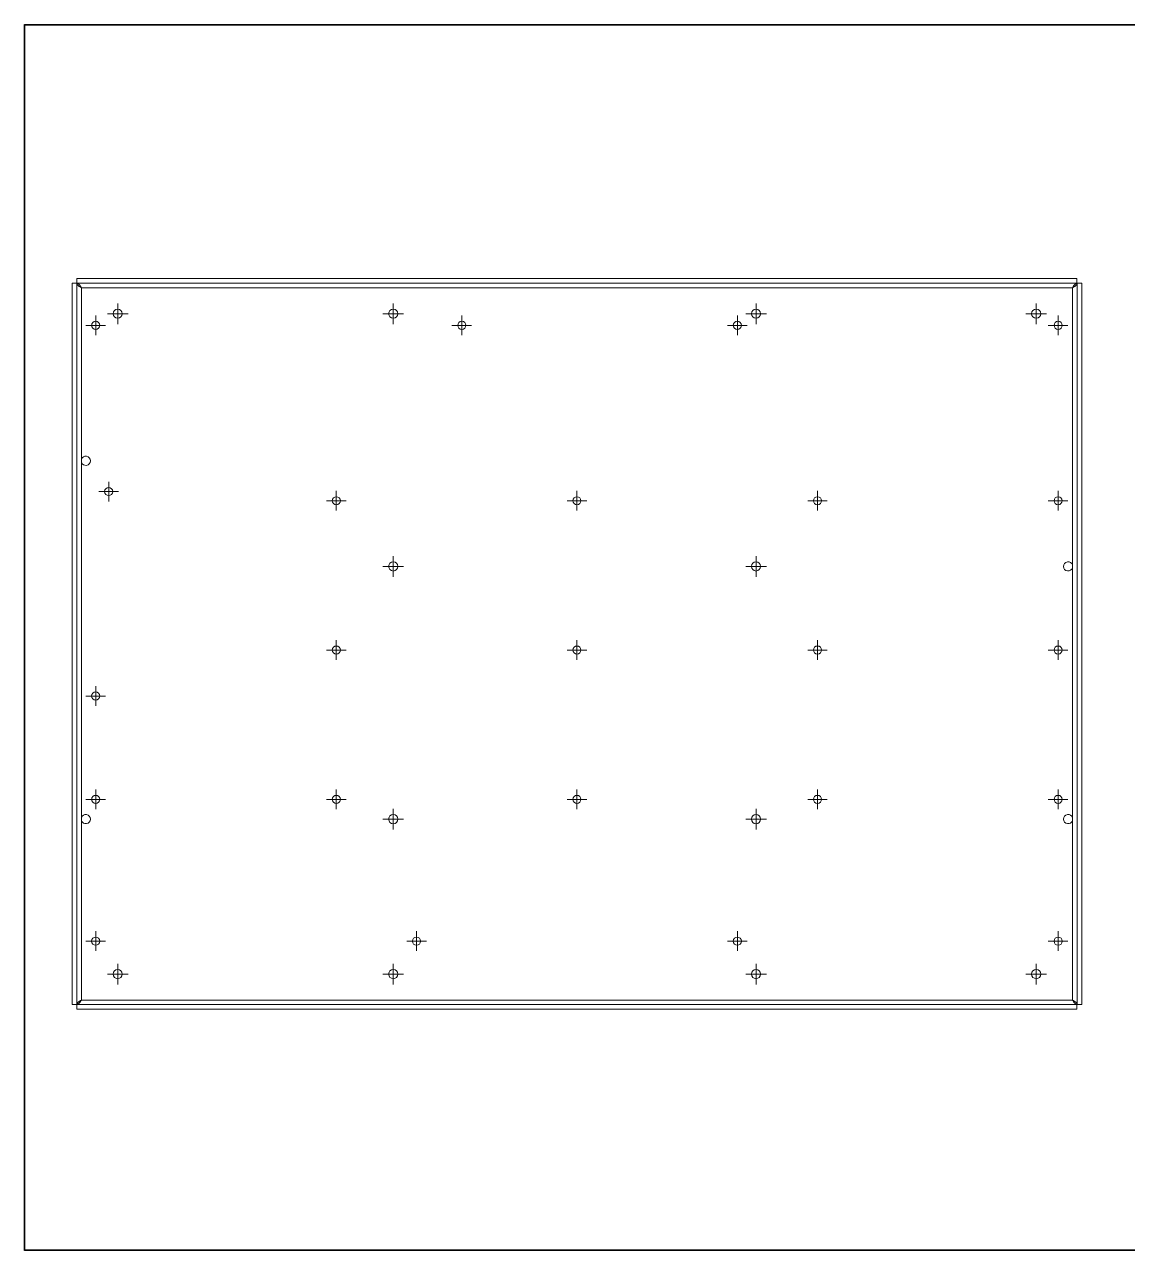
# Model space of a CAD drawing. Header units: millimetres. Extents: x 88 to 1049, y 65 to 599.
# Drawn here: x 88 to 569, y 65 to 599 of the extents above; entities that cross this region are included whole.
import ezdxf

# ---------------------------------------------------------------- set-up
doc = ezdxf.new("R2010")
doc.units = ezdxf.units.MM
doc.header["$LTSCALE"] = 5

# ---------------------------------------------------------------- blocks, each defined once
blk = doc.blocks.new('SW_CENTERMARKSYMBOL_0')
at = {"color": 0, "linetype": 'Continuous', "lineweight": 0, "ltscale": 5}
for p, q in [((-2.5, 0), (-4.275, 0)), ((0, 0), (-2.5, 0)), ((0, 2.5), (0, 4.275)), ((0, 0), (0, 2.5)), ((0, 0), (0, -2.5)), ((0, 0), (2.5, 0)), ((2.5, 0), (4.275, 0)), ((0, -2.5), (0, -4.275))]:
    blk.add_line(p, q, dxfattribs=at)
blk = doc.blocks.new('SW_CENTERMARKSYMBOL_1')
at = {"color": 0, "linetype": 'Continuous', "lineweight": 0, "ltscale": 5}
for p, q in [((-2.5, 0), (-4.275, 0)), ((0, 0), (-2.5, 0)), ((0, 2.5), (0, 4.275)), ((0, 0), (0, 2.5)), ((0, 0), (0, -2.5)), ((0, 0), (2.5, 0)), ((2.5, 0), (4.275, 0)), ((0, -2.5), (0, -4.275))]:
    blk.add_line(p, q, dxfattribs=at)
blk = doc.blocks.new('SW_CENTERMARKSYMBOL_2')
at = {"color": 0, "linetype": 'Continuous', "lineweight": 0, "ltscale": 5}
for p, q in [((-2.5, 0), (-4.275, 0)), ((0, 0), (-2.5, 0)), ((0, 2.5), (0, 4.275)), ((0, 0), (0, 2.5)), ((0, 0), (0, -2.5)), ((0, 0), (2.5, 0)), ((2.5, 0), (4.275, 0)), ((0, -2.5), (0, -4.275))]:
    blk.add_line(p, q, dxfattribs=at)
blk = doc.blocks.new('SW_CENTERMARKSYMBOL_3')
at = {"color": 0, "linetype": 'Continuous', "lineweight": 0, "ltscale": 5}
for p, q in [((-2.5, 0), (-4.275, 0)), ((0, 0), (-2.5, 0)), ((0, 2.5), (0, 4.275)), ((0, 0), (0, 2.5)), ((0, 0), (0, -2.5)), ((0, 0), (2.5, 0)), ((2.5, 0), (4.275, 0)), ((0, -2.5), (0, -4.275))]:
    blk.add_line(p, q, dxfattribs=at)
blk = doc.blocks.new('SW_CENTERMARKSYMBOL_4')
at = {"color": 0, "linetype": 'Continuous', "lineweight": 0, "ltscale": 5}
for p, q in [((-2.5, 0), (-4.275, 0)), ((0, 0), (-2.5, 0)), ((0, 2.5), (0, 4.275)), ((0, 0), (0, 2.5)), ((0, 0), (0, -2.5)), ((0, 0), (2.5, 0)), ((2.5, 0), (4.275, 0)), ((0, -2.5), (0, -4.275))]:
    blk.add_line(p, q, dxfattribs=at)
blk = doc.blocks.new('SW_CENTERMARKSYMBOL_5')
at = {"color": 0, "linetype": 'Continuous', "lineweight": 0, "ltscale": 5}
for p, q in [((-2.5, 0), (-4.275, 0)), ((0, 0), (-2.5, 0)), ((0, 2.5), (0, 4.275)), ((0, 0), (0, 2.5)), ((0, 0), (0, -2.5)), ((0, 0), (2.5, 0)), ((2.5, 0), (4.275, 0)), ((0, -2.5), (0, -4.275))]:
    blk.add_line(p, q, dxfattribs=at)
blk = doc.blocks.new('SW_CENTERMARKSYMBOL_6')
at = {"color": 0, "linetype": 'Continuous', "lineweight": 0, "ltscale": 5}
for p, q in [((-2.5, 0), (-4.275, 0)), ((0, 0), (-2.5, 0)), ((0, 2.5), (0, 4.275)), ((0, 0), (0, 2.5)), ((0, 0), (0, -2.5)), ((0, 0), (2.5, 0)), ((2.5, 0), (4.275, 0)), ((0, -2.5), (0, -4.275))]:
    blk.add_line(p, q, dxfattribs=at)
blk = doc.blocks.new('SW_CENTERMARKSYMBOL_7')
at = {"color": 0, "linetype": 'Continuous', "lineweight": 0, "ltscale": 5}
for p, q in [((-2.5, 0), (-4.275, 0)), ((0, 0), (-2.5, 0)), ((0, 2.5), (0, 4.275)), ((0, 0), (0, 2.5)), ((0, 0), (0, -2.5)), ((0, 0), (2.5, 0)), ((2.5, 0), (4.275, 0)), ((0, -2.5), (0, -4.275))]:
    blk.add_line(p, q, dxfattribs=at)
blk = doc.blocks.new('SW_CENTERMARKSYMBOL_8')
at = {"color": 0, "linetype": 'Continuous', "lineweight": 0, "ltscale": 5}
for p, q in [((-2.5, 0), (-4.275, 0)), ((0, 0), (-2.5, 0)), ((0, 2.5), (0, 4.275)), ((0, 0), (0, 2.5)), ((0, 0), (0, -2.5)), ((0, 0), (2.5, 0)), ((2.5, 0), (4.275, 0)), ((0, -2.5), (0, -4.275))]:
    blk.add_line(p, q, dxfattribs=at)
blk = doc.blocks.new('SW_CENTERMARKSYMBOL_9')
at = {"color": 0, "linetype": 'Continuous', "lineweight": 0, "ltscale": 5}
for p, q in [((-2.5, 0), (-4.275, 0)), ((0, 0), (-2.5, 0)), ((0, 2.5), (0, 4.275)), ((0, 0), (0, 2.5)), ((0, 0), (0, -2.5)), ((0, 0), (2.5, 0)), ((2.5, 0), (4.275, 0)), ((0, -2.5), (0, -4.275))]:
    blk.add_line(p, q, dxfattribs=at)
blk = doc.blocks.new('SW_CENTERMARKSYMBOL_10')
at = {"color": 0, "linetype": 'Continuous', "lineweight": 0, "ltscale": 5}
for p, q in [((-2.5, 0), (-4.275, 0)), ((0, 0), (-2.5, 0)), ((0, 2.5), (0, 4.275)), ((0, 0), (0, 2.5)), ((0, 0), (0, -2.5)), ((0, 0), (2.5, 0)), ((2.5, 0), (4.275, 0)), ((0, -2.5), (0, -4.275))]:
    blk.add_line(p, q, dxfattribs=at)
blk = doc.blocks.new('SW_CENTERMARKSYMBOL_11')
at = {"color": 0, "linetype": 'Continuous', "lineweight": 0, "ltscale": 5}
for p, q in [((-2.5, 0), (-4.275, 0)), ((0, 0), (-2.5, 0)), ((0, 2.5), (0, 4.275)), ((0, 0), (0, 2.5)), ((0, 0), (0, -2.5)), ((0, 0), (2.5, 0)), ((2.5, 0), (4.275, 0)), ((0, -2.5), (0, -4.275))]:
    blk.add_line(p, q, dxfattribs=at)
blk = doc.blocks.new('SW_CENTERMARKSYMBOL_12')
at = {"color": 0, "linetype": 'Continuous', "lineweight": 0, "ltscale": 5}
for p, q in [((-2.5, 0), (-4.275, 0)), ((0, 0), (-2.5, 0)), ((0, 2.5), (0, 4.275)), ((0, 0), (0, 2.5)), ((0, 0), (0, -2.5)), ((0, 0), (2.5, 0)), ((2.5, 0), (4.275, 0)), ((0, -2.5), (0, -4.275))]:
    blk.add_line(p, q, dxfattribs=at)
blk = doc.blocks.new('SW_CENTERMARKSYMBOL_13')
at = {"color": 0, "linetype": 'Continuous', "lineweight": 0, "ltscale": 5}
for p, q in [((-2.5, 0), (-4.275, 0)), ((0, 0), (-2.5, 0)), ((0, 2.5), (0, 4.275)), ((0, 0), (0, 2.5)), ((0, 0), (0, -2.5)), ((0, 0), (2.5, 0)), ((2.5, 0), (4.275, 0)), ((0, -2.5), (0, -4.275))]:
    blk.add_line(p, q, dxfattribs=at)
blk = doc.blocks.new('SW_CENTERMARKSYMBOL_14')
at = {"color": 0, "linetype": 'Continuous', "lineweight": 0, "ltscale": 5}
for p, q in [((-2.5, 0), (-4.275, 0)), ((0, 0), (-2.5, 0)), ((0, 2.5), (0, 4.275)), ((0, 0), (0, 2.5)), ((0, 0), (0, -2.5)), ((0, 0), (2.5, 0)), ((2.5, 0), (4.275, 0)), ((0, -2.5), (0, -4.275))]:
    blk.add_line(p, q, dxfattribs=at)
blk = doc.blocks.new('SW_CENTERMARKSYMBOL_15')
at = {"color": 0, "linetype": 'Continuous', "lineweight": 0, "ltscale": 5}
for p, q in [((-2.5, 0), (-4.275, 0)), ((0, 0), (-2.5, 0)), ((0, 2.5), (0, 4.275)), ((0, 0), (0, 2.5)), ((0, 0), (0, -2.5)), ((0, 0), (2.5, 0)), ((2.5, 0), (4.275, 0)), ((0, -2.5), (0, -4.275))]:
    blk.add_line(p, q, dxfattribs=at)
blk = doc.blocks.new('SW_CENTERMARKSYMBOL_16')
at = {"color": 0, "linetype": 'Continuous', "lineweight": 0, "ltscale": 5}
for p, q in [((-2.5, 0), (-4.275, 0)), ((0, 0), (-2.5, 0)), ((0, 2.5), (0, 4.275)), ((0, 0), (0, 2.5)), ((0, 0), (0, -2.5)), ((0, 0), (2.5, 0)), ((2.5, 0), (4.275, 0)), ((0, -2.5), (0, -4.275))]:
    blk.add_line(p, q, dxfattribs=at)
blk = doc.blocks.new('SW_CENTERMARKSYMBOL_17')
at = {"color": 0, "linetype": 'Continuous', "lineweight": 0, "ltscale": 5}
for p, q in [((-2.5, 0), (-4.275, 0)), ((0, 0), (-2.5, 0)), ((0, 2.5), (0, 4.275)), ((0, 0), (0, 2.5)), ((0, 0), (0, -2.5)), ((0, 0), (2.5, 0)), ((2.5, 0), (4.275, 0)), ((0, -2.5), (0, -4.275))]:
    blk.add_line(p, q, dxfattribs=at)
blk = doc.blocks.new('SW_CENTERMARKSYMBOL_18')
at = {"color": 0, "linetype": 'Continuous', "lineweight": 0, "ltscale": 5}
for p, q in [((-2.5, 0), (-4.275, 0)), ((0, 0), (-2.5, 0)), ((0, 2.5), (0, 4.275)), ((0, 0), (0, 2.5)), ((0, 0), (0, -2.5)), ((0, 0), (2.5, 0)), ((2.5, 0), (4.275, 0)), ((0, -2.5), (0, -4.275))]:
    blk.add_line(p, q, dxfattribs=at)
blk = doc.blocks.new('SW_CENTERMARKSYMBOL_19')
at = {"color": 0, "linetype": 'Continuous', "lineweight": 0, "ltscale": 5}
for p, q in [((-2.5, 0), (-4.275, 0)), ((0, 0), (-2.5, 0)), ((0, 2.5), (0, 4.275)), ((0, 0), (0, 2.5)), ((0, 0), (0, -2.5)), ((0, 0), (2.5, 0)), ((2.5, 0), (4.275, 0)), ((0, -2.5), (0, -4.275))]:
    blk.add_line(p, q, dxfattribs=at)
blk = doc.blocks.new('SW_CENTERMARKSYMBOL_20')
at = {"color": 0, "linetype": 'Continuous', "lineweight": 0, "ltscale": 5}
for p, q in [((-2.5, 0), (-4.275, 0)), ((0, 0), (-2.5, 0)), ((0, 2.5), (0, 4.275)), ((0, 0), (0, 2.5)), ((0, 0), (0, -2.5)), ((0, 0), (2.5, 0)), ((2.5, 0), (4.275, 0)), ((0, -2.5), (0, -4.275))]:
    blk.add_line(p, q, dxfattribs=at)
blk = doc.blocks.new('SW_CENTERMARKSYMBOL_21')
at = {"color": 0, "linetype": 'Continuous', "lineweight": 0, "ltscale": 5}
for p, q in [((-2.5, 0), (-4.275, 0)), ((0, 0), (-2.5, 0)), ((0, 2.5), (0, 4.275)), ((0, 0), (0, 2.5)), ((0, 0), (0, -2.5)), ((0, 0), (2.5, 0)), ((2.5, 0), (4.275, 0)), ((0, -2.5), (0, -4.275))]:
    blk.add_line(p, q, dxfattribs=at)
blk = doc.blocks.new('SW_CENTERMARKSYMBOL_22')
at = {"color": 0, "linetype": 'Continuous', "lineweight": 0, "ltscale": 5}
for p, q in [((-2.5, 0), (-4.5, 0)), ((0, 0), (-2.5, 0)), ((0, 2.5), (0, 4.5)), ((0, 0), (0, 2.5)), ((0, 0), (0, -2.5)), ((0, 0), (2.5, 0)), ((2.5, 0), (4.5, 0)), ((0, -2.5), (0, -4.5))]:
    blk.add_line(p, q, dxfattribs=at)
blk = doc.blocks.new('SW_CENTERMARKSYMBOL_23')
at = {"color": 0, "linetype": 'Continuous', "lineweight": 0, "ltscale": 5}
for p, q in [((-2.5, 0), (-4.5, 0)), ((0, 0), (-2.5, 0)), ((0, 2.5), (0, 4.5)), ((0, 0), (0, 2.5)), ((0, 0), (0, -2.5)), ((0, 0), (2.5, 0)), ((2.5, 0), (4.5, 0)), ((0, -2.5), (0, -4.5))]:
    blk.add_line(p, q, dxfattribs=at)
blk = doc.blocks.new('SW_CENTERMARKSYMBOL_24')
at = {"color": 0, "linetype": 'Continuous', "lineweight": 0, "ltscale": 5}
for p, q in [((-2.5, 0), (-4.5, 0)), ((0, 0), (-2.5, 0)), ((0, 2.5), (0, 4.5)), ((0, 0), (0, 2.5)), ((0, 0), (0, -2.5)), ((0, 0), (2.5, 0)), ((2.5, 0), (4.5, 0)), ((0, -2.5), (0, -4.5))]:
    blk.add_line(p, q, dxfattribs=at)
blk = doc.blocks.new('SW_CENTERMARKSYMBOL_25')
at = {"color": 0, "linetype": 'Continuous', "lineweight": 0, "ltscale": 5}
for p, q in [((-2.5, 0), (-4.5, 0)), ((0, 0), (-2.5, 0)), ((0, 2.5), (0, 4.5)), ((0, 0), (0, 2.5)), ((0, 0), (0, -2.5)), ((0, 0), (2.5, 0)), ((2.5, 0), (4.5, 0)), ((0, -2.5), (0, -4.5))]:
    blk.add_line(p, q, dxfattribs=at)
blk = doc.blocks.new('SW_CENTERMARKSYMBOL_26')
at = {"color": 0, "linetype": 'Continuous', "lineweight": 0, "ltscale": 5}
for p, q in [((-2.5, 0), (-4.5, 0)), ((0, 0), (-2.5, 0)), ((0, 2.5), (0, 4.5)), ((0, 0), (0, 2.5)), ((0, 0), (0, -2.5)), ((0, 0), (2.5, 0)), ((2.5, 0), (4.5, 0)), ((0, -2.5), (0, -4.5))]:
    blk.add_line(p, q, dxfattribs=at)
blk = doc.blocks.new('SW_CENTERMARKSYMBOL_27')
at = {"color": 0, "linetype": 'Continuous', "lineweight": 0, "ltscale": 5}
for p, q in [((-2.5, 0), (-4.5, 0)), ((0, 0), (-2.5, 0)), ((0, 2.5), (0, 4.5)), ((0, 0), (0, 2.5)), ((0, 0), (0, -2.5)), ((0, 0), (2.5, 0)), ((2.5, 0), (4.5, 0)), ((0, -2.5), (0, -4.5))]:
    blk.add_line(p, q, dxfattribs=at)
blk = doc.blocks.new('SW_CENTERMARKSYMBOL_28')
at = {"color": 0, "linetype": 'Continuous', "lineweight": 0, "ltscale": 5}
for p, q in [((-2.5, 0), (-4.5, 0)), ((0, 0), (-2.5, 0)), ((0, 2.5), (0, 4.5)), ((0, 0), (0, 2.5)), ((0, 0), (0, -2.5)), ((0, 0), (2.5, 0)), ((2.5, 0), (4.5, 0)), ((0, -2.5), (0, -4.5))]:
    blk.add_line(p, q, dxfattribs=at)
blk = doc.blocks.new('SW_CENTERMARKSYMBOL_29')
at = {"color": 0, "linetype": 'Continuous', "lineweight": 0, "ltscale": 5}
for p, q in [((-2.5, 0), (-4.5, 0)), ((0, 0), (-2.5, 0)), ((0, 2.5), (0, 4.5)), ((0, 0), (0, 2.5)), ((0, 0), (0, -2.5)), ((0, 0), (2.5, 0)), ((2.5, 0), (4.5, 0)), ((0, -2.5), (0, -4.5))]:
    blk.add_line(p, q, dxfattribs=at)
blk = doc.blocks.new('SW_CENTERMARKSYMBOL_30')
at = {"color": 0, "linetype": 'Continuous', "lineweight": 0, "ltscale": 5}
for p, q in [((-2.5, 0), (-4.5, 0)), ((0, 0), (-2.5, 0)), ((0, 2.5), (0, 4.5)), ((0, 0), (0, 2.5)), ((0, 0), (0, -2.5)), ((0, 0), (2.5, 0)), ((2.5, 0), (4.5, 0)), ((0, -2.5), (0, -4.5))]:
    blk.add_line(p, q, dxfattribs=at)
blk = doc.blocks.new('SW_CENTERMARKSYMBOL_31')
at = {"color": 0, "linetype": 'Continuous', "lineweight": 0, "ltscale": 5}
for p, q in [((-2.5, 0), (-4.5, 0)), ((0, 0), (-2.5, 0)), ((0, 2.5), (0, 4.5)), ((0, 0), (0, 2.5)), ((0, 0), (0, -2.5)), ((0, 0), (2.5, 0)), ((2.5, 0), (4.5, 0)), ((0, -2.5), (0, -4.5))]:
    blk.add_line(p, q, dxfattribs=at)
blk = doc.blocks.new('SW_CENTERMARKSYMBOL_32')
at = {"color": 0, "linetype": 'Continuous', "lineweight": 0, "ltscale": 5}
for p, q in [((-2.5, 0), (-4.5, 0)), ((0, 0), (-2.5, 0)), ((0, 2.5), (0, 4.5)), ((0, 0), (0, 2.5)), ((0, 0), (0, -2.5)), ((0, 0), (2.5, 0)), ((2.5, 0), (4.5, 0)), ((0, -2.5), (0, -4.5))]:
    blk.add_line(p, q, dxfattribs=at)
blk = doc.blocks.new('SW_CENTERMARKSYMBOL_33')
at = {"color": 0, "linetype": 'Continuous', "lineweight": 0, "ltscale": 5}
for p, q in [((-2.5, 0), (-4.5, 0)), ((0, 0), (-2.5, 0)), ((0, 2.5), (0, 4.5)), ((0, 0), (0, 2.5)), ((0, 0), (0, -2.5)), ((0, 0), (2.5, 0)), ((2.5, 0), (4.5, 0)), ((0, -2.5), (0, -4.5))]:
    blk.add_line(p, q, dxfattribs=at)
blk = doc.blocks.new('SW_CENTERMARKSYMBOL_34')
at = {"color": 0, "linetype": 'Continuous', "lineweight": 0, "ltscale": 5}
for p, q in [((-2.5, 0), (-4.275, 0)), ((0, 0), (-2.5, 0)), ((0, 2.5), (0, 4.275)), ((0, 0), (0, 2.5)), ((0, 0), (0, -2.5)), ((0, 0), (2.5, 0)), ((2.5, 0), (4.275, 0)), ((0, -2.5), (0, -4.275))]:
    blk.add_line(p, q, dxfattribs=at)

msp = doc.modelspace()

# ---------------------------------------------------------------- linework, layer by layer
at = {"color": 7, "linetype": 'Continuous', "lineweight": 15, "ltscale": 5}
for p, q in [((109.17, 486.37), (111.17, 486.37)), ((109.17, 172.45), (109.17, 486.37)), ((111.17, 172.45), (111.17, 486.37)), ((111.24, 488.44), (546.7, 488.44)), ((111.24, 488.44), (111.24, 486.44)), ((111.24, 486.44), (546.7, 486.44)), ((546.7, 488.44), (546.7, 486.44)), ((546.77, 486.37), (546.77, 172.45)), ((548.77, 486.37), (546.77, 486.37)), ((548.77, 486.37), (548.77, 172.45)), ((113.17, 408.47), (113.17, 484.44)), ((113.17, 484.44), (544.77, 484.44)), ((113.17, 409.72), (113.17, 484.44)), ((544.77, 484.44), (544.77, 362.51)), ((544.77, 484.44), (544.77, 363.76)), ((113.17, 253.76), (113.17, 408.47)), ((544.77, 362.51), (544.77, 253.76)), ((113.17, 174.38), (113.17, 253.76)), ((113.17, 174.38), (113.17, 252.51)), ((544.77, 253.76), (544.77, 174.38)), ((544.77, 252.51), (544.77, 174.38)), ((109.17, 172.45), (111.17, 172.45)), ((111.24, 170.38), (111.24, 172.38)), ((546.7, 172.38), (111.24, 172.38)), ((544.77, 174.38), (113.17, 174.38)), ((546.7, 170.38), (546.7, 172.38)), ((548.77, 172.45), (546.77, 172.45)), ((546.7, 170.38), (111.24, 170.38))]:
    msp.add_line(p, q, dxfattribs=at)
for points in [[(88.4, 599.02), (1049.03, 599.02), (1049.03, 65.37), (88.4, 65.37)], [(88.6, 598.82), (1048.83, 598.82), (1048.83, 65.57), (88.6, 65.57)]]:
    msp.add_lwpolyline(points, close=True)
at = {"color": 7, "linetype": 'Continuous', "lineweight": 15, "ltscale": 25}
for centre, radius in [((128.97, 473.14), 2), ((248.97, 473.14), 2), ((406.97, 473.14), 2), ((528.97, 473.14), 2), ((119.42, 468.07), 1.77), ((278.82, 468.07), 1.78), ((398.82, 468.07), 1.77), ((538.52, 468.07), 1.77), ((125.07, 395.72), 1.77), ((224.19, 391.72), 1.77), ((328.96, 391.72), 1.77), ((433.73, 391.72), 1.77), ((538.5, 391.72), 1.77), ((248.97, 363.14), 2), ((406.97, 363.14), 2), ((224.19, 326.72), 1.77), ((328.96, 326.72), 1.77), ((433.73, 326.72), 1.77), ((538.5, 326.72), 1.77), ((119.42, 306.72), 1.78), ((119.42, 261.72), 1.77), ((224.19, 261.72), 1.77), ((328.96, 261.72), 1.77), ((433.73, 261.72), 1.77), ((538.5, 261.72), 1.77), ((248.97, 253.14), 2), ((406.97, 253.14), 2), ((119.42, 200.02), 1.78), ((259.12, 200.02), 1.78), ((398.82, 200.02), 1.78), ((538.52, 200.02), 1.78), ((128.97, 185.68), 2), ((248.97, 185.68), 2), ((406.97, 185.68), 2), ((528.97, 185.68), 2)]:
    msp.add_circle(centre, radius, dxfattribs=at)
for centre, start, end in [((115.07, 409.1), 198.1949, 161.8051), ((542.87, 363.14), 18.1949, 341.8051), ((115.07, 253.14), 198.1949, 161.8051), ((542.87, 253.14), 18.1949, 341.8051)]:
    msp.add_arc(centre, 2, start, end, dxfattribs=at)
at = {"color": 7, "linetype": 'Continuous', "lineweight": 15, "ltscale": 5}
for points in [[(113.17, 484.44), (112.91, 484.6), (112.65, 484.76), (112.29, 485), (112.17, 485.08), (111.95, 485.24), (111.85, 485.32), (111.67, 485.48), (111.58, 485.56), (111.44, 485.72), (111.38, 485.8), (111.28, 485.96), (111.24, 486.04), (111.19, 486.2), (111.17, 486.28), (111.17, 486.37)], [(111.24, 486.44), (111.41, 486.44), (111.56, 486.38), (111.81, 486.23), (111.89, 486.17), (112.05, 486.03), (112.13, 485.94), (112.29, 485.76), (112.37, 485.66), (112.53, 485.44), (112.61, 485.32), (112.77, 485.08), (112.85, 484.96), (113.01, 484.7), (113.09, 484.57), (113.17, 484.44)], [(544.77, 484.44), (544.94, 484.7), (545.09, 484.96), (545.33, 485.32), (545.42, 485.44), (545.58, 485.65), (545.66, 485.76), (545.82, 485.94), (545.9, 486.03), (546.06, 486.17), (546.14, 486.23), (546.3, 486.33), (546.38, 486.37), (546.54, 486.42), (546.62, 486.44), (546.7, 486.44)], [(546.77, 486.37), (546.77, 486.2), (546.72, 486.05), (546.57, 485.8), (546.51, 485.72), (546.36, 485.56), (546.28, 485.48), (546.1, 485.32), (545.99, 485.24), (545.78, 485.08), (545.66, 485), (545.42, 484.84), (545.29, 484.76), (545.04, 484.6), (544.91, 484.52), (544.77, 484.44)], [(111.17, 172.45), (111.17, 172.61), (111.22, 172.77), (111.37, 173.01), (111.44, 173.09), (111.58, 173.25), (111.66, 173.33), (111.85, 173.49), (111.95, 173.57), (112.17, 173.73), (112.28, 173.81), (112.53, 173.97), (112.65, 174.05), (112.91, 174.21), (113.04, 174.29), (113.17, 174.38)], [(113.17, 174.38), (113.01, 174.11), (112.85, 173.86), (112.61, 173.49), (112.53, 173.37), (112.37, 173.16), (112.29, 173.06), (112.13, 172.87), (112.05, 172.79), (111.89, 172.64), (111.81, 172.58), (111.65, 172.48), (111.57, 172.44), (111.41, 172.39), (111.32, 172.38), (111.24, 172.38)], [(544.77, 174.38), (545.04, 174.21), (545.29, 174.06), (545.66, 173.81), (545.77, 173.73), (545.99, 173.57), (546.09, 173.49), (546.28, 173.33), (546.36, 173.25), (546.51, 173.09), (546.57, 173.01), (546.67, 172.85), (546.71, 172.77), (546.76, 172.61), (546.77, 172.53), (546.77, 172.45)], [(546.7, 172.38), (546.54, 172.38), (546.38, 172.43), (546.14, 172.58), (546.06, 172.64), (545.9, 172.78), (545.82, 172.87), (545.66, 173.05), (545.58, 173.16), (545.42, 173.37), (545.34, 173.49), (545.18, 173.73), (545.09, 173.86), (544.93, 174.11), (544.85, 174.24), (544.77, 174.38)]]:
    msp.add_open_spline(points, degree=3, knots=[0, 0, 0, 0, 0.25, 0.25, 0.375, 0.375, 0.5, 0.5, 0.625, 0.625, 0.75, 0.75, 0.875, 0.875, 1, 1, 1, 1], dxfattribs=at)

# ---------------------------------------------------------------- block references
at = {"color": 7, "linetype": 'Continuous', "lineweight": 0, "ltscale": 5}
for name, p in [('SW_CENTERMARKSYMBOL_29', (128.97, 473.14)), ('SW_CENTERMARKSYMBOL_28', (248.97, 473.14)), ('SW_CENTERMARKSYMBOL_27', (406.97, 473.14)), ('SW_CENTERMARKSYMBOL_26', (528.97, 473.14)), ('SW_CENTERMARKSYMBOL_9', (119.42, 468.07)), ('SW_CENTERMARKSYMBOL_34', (278.82, 468.07)), ('SW_CENTERMARKSYMBOL_8', (398.82, 468.07)), ('SW_CENTERMARKSYMBOL_7', (538.52, 468.07)), ('SW_CENTERMARKSYMBOL_1', (125.07, 395.72)), ('SW_CENTERMARKSYMBOL_18', (224.19, 391.72)), ('SW_CENTERMARKSYMBOL_19', (328.96, 391.72)), ('SW_CENTERMARKSYMBOL_20', (433.73, 391.72)), ('SW_CENTERMARKSYMBOL_21', (538.5, 391.72)), ('SW_CENTERMARKSYMBOL_30', (248.97, 363.14)), ('SW_CENTERMARKSYMBOL_31', (406.97, 363.14)), ('SW_CENTERMARKSYMBOL_14', (224.19, 326.72)), ('SW_CENTERMARKSYMBOL_15', (328.96, 326.72)), ('SW_CENTERMARKSYMBOL_16', (433.73, 326.72)), ('SW_CENTERMARKSYMBOL_17', (538.5, 326.72)), ('SW_CENTERMARKSYMBOL_0', (119.42, 306.72)), ('SW_CENTERMARKSYMBOL_3', (119.42, 261.72)), ('SW_CENTERMARKSYMBOL_2', (224.19, 261.72)), ('SW_CENTERMARKSYMBOL_11', (328.96, 261.72)), ('SW_CENTERMARKSYMBOL_12', (433.73, 261.72)), ('SW_CENTERMARKSYMBOL_13', (538.5, 261.72)), ('SW_CENTERMARKSYMBOL_33', (248.97, 253.14)), ('SW_CENTERMARKSYMBOL_32', (406.97, 253.14)), ('SW_CENTERMARKSYMBOL_10', (119.42, 200.02)), ('SW_CENTERMARKSYMBOL_6', (259.12, 200.02)), ('SW_CENTERMARKSYMBOL_5', (398.82, 200.02)), ('SW_CENTERMARKSYMBOL_4', (538.52, 200.02)), ('SW_CENTERMARKSYMBOL_22', (128.97, 185.68)), ('SW_CENTERMARKSYMBOL_23', (248.97, 185.68)), ('SW_CENTERMARKSYMBOL_24', (406.97, 185.68)), ('SW_CENTERMARKSYMBOL_25', (528.97, 185.68))]:
    msp.add_blockref(name, p, dxfattribs=at)

doc.saveas('drawing.dxf')
